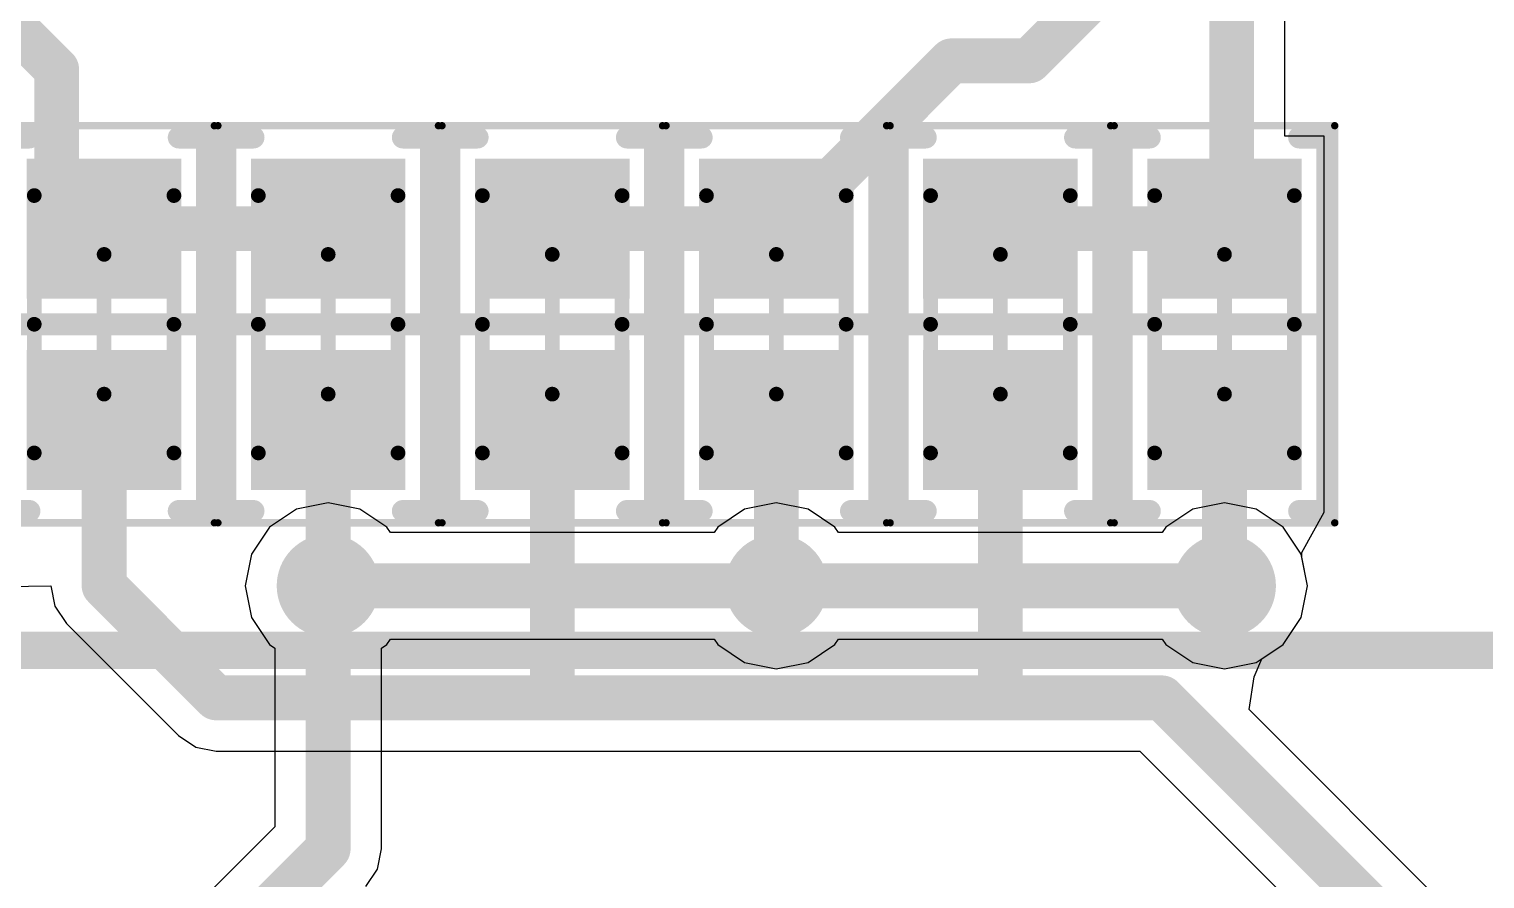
# Model space of a CAD drawing. Header units: millimetres. Extents: x 45 to 209, y 90 to 189.
# Drawn here: x 151.7 to 161.61, y 103.33 to 109.1 of the extents above; entities that cross this region are included whole.
import ezdxf

# ---------------------------------------------------------------- set-up
doc = ezdxf.new("R2010")
doc.units = ezdxf.units.MM
for name, color, linetype in [('BottomLayer', 5, 'Continuous'), ('Mechanical13', 56, 'Continuous'), ('Mechanical15', 56, 'Continuous'), ('MultiLayer', 9, 'Continuous'), ('TopLayer', 1, 'Continuous'), ('TopOverlay', 2, 'Continuous'), ('TopPaste', 8, 'Continuous'), ('TopSolder', 216, 'Continuous'), ('ViaHoleLayer', 16, 'Continuous')]:
    doc.layers.add(name, color=color, linetype=linetype)

# ---------------------------------------------------------------- blocks, each defined once
blk = doc.blocks.new('7EF2B92C_0FC9_4C85_B662_5CEC65BFCCC4_12')
at = {"layer": 'TopOverlay', "const_width": 0.254}
blk.add_lwpolyline([(8, 6), (8, -6)], dxfattribs=at)
blk = doc.blocks.new('RES_0603_1608_32')
at = {"layer": 'Mechanical13', "const_width": 0.1}
for points in [[(-0.875, 0.475), (-0.875, -0.475)], [(-0.875, 0.475), (0.875, 0.475)], [(0.875, 0.475), (0.875, -0.475)], [(-0.875, -0.475), (0.875, -0.475)]]:
    blk.add_lwpolyline(points, dxfattribs=at)
at = {"layer": 'Mechanical13', "const_width": 0.05}
for points in [[(-0.9, 0.475, 1), (-0.85, 0.475, 1)], [(-0.9, 0.475, 1), (-0.85, 0.475, 1)], [(0.85, 0.475, 1), (0.9, 0.475, 1)], [(0.85, 0.475, 1), (0.9, 0.475, 1)], [(-0.9, -0.475, 1), (-0.85, -0.475, 1)], [(-0.9, -0.475, 1), (-0.85, -0.475, 1)], [(0.85, -0.475, 1), (0.9, -0.475, 1)], [(0.85, -0.475, 1), (0.9, -0.475, 1)]]:
    blk.add_lwpolyline(points, format="xyb", close=True, dxfattribs=at)
at = {"layer": 'Mechanical15'}
for points, const_width in [([(-1.35, 0.75), (-1.35, -0.75)], 0.05), ([(-1.35, 0.75), (1.35, 0.75)], 0.05), ([(1.35, 0.75), (1.35, -0.75)], 0.05), ([(0, 0.475), (0, -0.475)], 0.1), ([(-0.475, 0), (0.475, 0)], 0.1), ([(-1.35, -0.75), (1.35, -0.75)], 0.05)]:
    blk.add_lwpolyline(points, dxfattribs=dict(at, const_width=const_width))
for points, const_width in [([(-1.3625, 0.75, 1), (-1.3375, 0.75, 1)], 0.025), ([(-1.3625, 0.75, 1), (-1.3375, 0.75, 1)], 0.025), ([(1.3375, 0.75, 1), (1.3625, 0.75, 1)], 0.025), ([(1.3375, 0.75, 1), (1.3625, 0.75, 1)], 0.025), ([(-0.025, 0.475, 1), (0.025, 0.475, 1)], 0.05), ([(-0.5, 0, 1), (-0.45, 0, 1)], 0.05), ([(0.45, 0, 1), (0.5, 0, 1)], 0.05), ([(-0.025, -0.475, 1), (0.025, -0.475, 1)], 0.05), ([(-1.3625, -0.75, 1), (-1.3375, -0.75, 1)], 0.025), ([(-1.3625, -0.75, 1), (-1.3375, -0.75, 1)], 0.025), ([(1.3375, -0.75, 1), (1.3625, -0.75, 1)], 0.025), ([(1.3375, -0.75, 1), (1.3625, -0.75, 1)], 0.025)]:
    blk.add_lwpolyline(points, format="xyb", close=True, dxfattribs=dict(at, const_width=const_width))
at = {"layer": 'TopLayer'}
for points in [[(-0.225, -0.475), (-0.225, 0.475), (-1.075, -0.475), (-1.075, 0.475)], [(1.075, -0.475), (1.075, 0.475), (0.225, -0.475), (0.225, 0.475)]]:
    blk.add_solid(points, dxfattribs=at)
at = {"layer": 'TopOverlay', "const_width": 0.15}
for points in [[(-1.27, 0.7), (-1.27, 0.508)], [(-1.27, 0.7), (1.27, 0.7)], [(0, 0.7), (0, -0.7)], [(1.27, 0.7), (1.27, 0.508)], [(-1.27, -0.508), (-1.27, -0.7)], [(1.27, -0.508), (1.27, -0.7)], [(-1.27, -0.7), (1.27, -0.7)]]:
    blk.add_lwpolyline(points, dxfattribs=at)
at = {"layer": 'TopOverlay', "const_width": 0.075}
for points in [[(-1.3075, 0.7, 1), (-1.2325, 0.7, 1)], [(-1.3075, 0.7, 1), (-1.2325, 0.7, 1)], [(-0.0375, 0.7, 1), (0.0375, 0.7, 1)], [(1.2325, 0.7, 1), (1.3075, 0.7, 1)], [(1.2325, 0.7, 1), (1.3075, 0.7, 1)], [(-1.3075, 0.508, 1), (-1.2325, 0.508, 1)], [(1.2325, 0.508, 1), (1.3075, 0.508, 1)], [(-1.3075, -0.508, 1), (-1.2325, -0.508, 1)], [(1.2325, -0.508, 1), (1.3075, -0.508, 1)], [(-1.3075, -0.7, 1), (-1.2325, -0.7, 1)], [(-1.3075, -0.7, 1), (-1.2325, -0.7, 1)], [(-0.0375, -0.7, 1), (0.0375, -0.7, 1)], [(1.2325, -0.7, 1), (1.3075, -0.7, 1)], [(1.2325, -0.7, 1), (1.3075, -0.7, 1)]]:
    blk.add_lwpolyline(points, format="xyb", close=True, dxfattribs=at)
at = {"layer": 'TopPaste'}
for points in [[(-0.225, -0.475), (-0.225, 0.475), (-1.075, -0.475), (-1.075, 0.475)], [(1.075, -0.475), (1.075, 0.475), (0.225, -0.475), (0.225, 0.475)]]:
    blk.add_solid(points, dxfattribs=at)
at = {"layer": 'TopSolder'}
for points in [[(-0.1742, -0.5258), (-0.1742, 0.5258), (-1.1258, -0.5258), (-1.1258, 0.5258)], [(1.1258, -0.5258), (1.1258, 0.5258), (0.1742, -0.5258), (0.1742, 0.5258)]]:
    blk.add_solid(points, dxfattribs=at)
blk = doc.blocks.new('RES_0603_1608_34')
at = {"layer": 'Mechanical13', "const_width": 0.1}
for points in [[(-0.875, 0.475), (-0.875, -0.475)], [(-0.875, 0.475), (0.875, 0.475)], [(0.875, 0.475), (0.875, -0.475)], [(-0.875, -0.475), (0.875, -0.475)]]:
    blk.add_lwpolyline(points, dxfattribs=at)
at = {"layer": 'Mechanical13', "const_width": 0.05}
for points in [[(-0.9, 0.475, 1), (-0.85, 0.475, 1)], [(-0.9, 0.475, 1), (-0.85, 0.475, 1)], [(0.85, 0.475, 1), (0.9, 0.475, 1)], [(0.85, 0.475, 1), (0.9, 0.475, 1)], [(-0.9, -0.475, 1), (-0.85, -0.475, 1)], [(-0.9, -0.475, 1), (-0.85, -0.475, 1)], [(0.85, -0.475, 1), (0.9, -0.475, 1)], [(0.85, -0.475, 1), (0.9, -0.475, 1)]]:
    blk.add_lwpolyline(points, format="xyb", close=True, dxfattribs=at)
at = {"layer": 'Mechanical15'}
for points, const_width in [([(-1.35, 0.75), (-1.35, -0.75)], 0.05), ([(-1.35, 0.75), (1.35, 0.75)], 0.05), ([(1.35, 0.75), (1.35, -0.75)], 0.05), ([(0, 0.475), (0, -0.475)], 0.1), ([(-0.475, 0), (0.475, 0)], 0.1), ([(-1.35, -0.75), (1.35, -0.75)], 0.05)]:
    blk.add_lwpolyline(points, dxfattribs=dict(at, const_width=const_width))
for points, const_width in [([(-1.3625, 0.75, 1), (-1.3375, 0.75, 1)], 0.025), ([(-1.3625, 0.75, 1), (-1.3375, 0.75, 1)], 0.025), ([(1.3375, 0.75, 1), (1.3625, 0.75, 1)], 0.025), ([(1.3375, 0.75, 1), (1.3625, 0.75, 1)], 0.025), ([(-0.025, 0.475, 1), (0.025, 0.475, 1)], 0.05), ([(-0.5, 0, 1), (-0.45, 0, 1)], 0.05), ([(0.45, 0, 1), (0.5, 0, 1)], 0.05), ([(-0.025, -0.475, 1), (0.025, -0.475, 1)], 0.05), ([(-1.3625, -0.75, 1), (-1.3375, -0.75, 1)], 0.025), ([(-1.3625, -0.75, 1), (-1.3375, -0.75, 1)], 0.025), ([(1.3375, -0.75, 1), (1.3625, -0.75, 1)], 0.025), ([(1.3375, -0.75, 1), (1.3625, -0.75, 1)], 0.025)]:
    blk.add_lwpolyline(points, format="xyb", close=True, dxfattribs=dict(at, const_width=const_width))
at = {"layer": 'TopLayer'}
for points in [[(-0.225, -0.475), (-0.225, 0.475), (-1.075, -0.475), (-1.075, 0.475)], [(1.075, -0.475), (1.075, 0.475), (0.225, -0.475), (0.225, 0.475)]]:
    blk.add_solid(points, dxfattribs=at)
at = {"layer": 'TopOverlay', "const_width": 0.15}
for points in [[(-1.27, 0.7), (-1.27, 0.508)], [(-1.27, 0.7), (1.27, 0.7)], [(0, 0.7), (0, -0.7)], [(1.27, 0.7), (1.27, 0.508)], [(-1.27, -0.508), (-1.27, -0.7)], [(1.27, -0.508), (1.27, -0.7)], [(-1.27, -0.7), (1.27, -0.7)]]:
    blk.add_lwpolyline(points, dxfattribs=at)
at = {"layer": 'TopOverlay', "const_width": 0.075}
for points in [[(-1.3075, 0.7, 1), (-1.2325, 0.7, 1)], [(-1.3075, 0.7, 1), (-1.2325, 0.7, 1)], [(-0.0375, 0.7, 1), (0.0375, 0.7, 1)], [(1.2325, 0.7, 1), (1.3075, 0.7, 1)], [(1.2325, 0.7, 1), (1.3075, 0.7, 1)], [(-1.3075, 0.508, 1), (-1.2325, 0.508, 1)], [(1.2325, 0.508, 1), (1.3075, 0.508, 1)], [(-1.3075, -0.508, 1), (-1.2325, -0.508, 1)], [(1.2325, -0.508, 1), (1.3075, -0.508, 1)], [(-1.3075, -0.7, 1), (-1.2325, -0.7, 1)], [(-1.3075, -0.7, 1), (-1.2325, -0.7, 1)], [(-0.0375, -0.7, 1), (0.0375, -0.7, 1)], [(1.2325, -0.7, 1), (1.3075, -0.7, 1)], [(1.2325, -0.7, 1), (1.3075, -0.7, 1)]]:
    blk.add_lwpolyline(points, format="xyb", close=True, dxfattribs=at)
at = {"layer": 'TopPaste'}
for points in [[(-0.225, -0.475), (-0.225, 0.475), (-1.075, -0.475), (-1.075, 0.475)], [(1.075, -0.475), (1.075, 0.475), (0.225, -0.475), (0.225, 0.475)]]:
    blk.add_solid(points, dxfattribs=at)
at = {"layer": 'TopSolder'}
for points in [[(-0.1742, -0.5258), (-0.1742, 0.5258), (-1.1258, -0.5258), (-1.1258, 0.5258)], [(1.1258, -0.5258), (1.1258, 0.5258), (0.1742, -0.5258), (0.1742, 0.5258)]]:
    blk.add_solid(points, dxfattribs=at)
blk = doc.blocks.new('RES_0603_1608_40')
at = {"layer": 'Mechanical13', "const_width": 0.1}
for points in [[(-0.875, 0.475), (-0.875, -0.475)], [(-0.875, 0.475), (0.875, 0.475)], [(0.875, 0.475), (0.875, -0.475)], [(-0.875, -0.475), (0.875, -0.475)]]:
    blk.add_lwpolyline(points, dxfattribs=at)
at = {"layer": 'Mechanical13', "const_width": 0.05}
for points in [[(-0.9, 0.475, 1), (-0.85, 0.475, 1)], [(-0.9, 0.475, 1), (-0.85, 0.475, 1)], [(0.85, 0.475, 1), (0.9, 0.475, 1)], [(0.85, 0.475, 1), (0.9, 0.475, 1)], [(-0.9, -0.475, 1), (-0.85, -0.475, 1)], [(-0.9, -0.475, 1), (-0.85, -0.475, 1)], [(0.85, -0.475, 1), (0.9, -0.475, 1)], [(0.85, -0.475, 1), (0.9, -0.475, 1)]]:
    blk.add_lwpolyline(points, format="xyb", close=True, dxfattribs=at)
at = {"layer": 'Mechanical15'}
for points, const_width in [([(-1.35, 0.75), (-1.35, -0.75)], 0.05), ([(-1.35, 0.75), (1.35, 0.75)], 0.05), ([(1.35, 0.75), (1.35, -0.75)], 0.05), ([(0, 0.475), (0, -0.475)], 0.1), ([(-0.475, 0), (0.475, 0)], 0.1), ([(-1.35, -0.75), (1.35, -0.75)], 0.05)]:
    blk.add_lwpolyline(points, dxfattribs=dict(at, const_width=const_width))
for points, const_width in [([(-1.3625, 0.75, 1), (-1.3375, 0.75, 1)], 0.025), ([(-1.3625, 0.75, 1), (-1.3375, 0.75, 1)], 0.025), ([(1.3375, 0.75, 1), (1.3625, 0.75, 1)], 0.025), ([(1.3375, 0.75, 1), (1.3625, 0.75, 1)], 0.025), ([(-0.025, 0.475, 1), (0.025, 0.475, 1)], 0.05), ([(-0.5, 0, 1), (-0.45, 0, 1)], 0.05), ([(0.45, 0, 1), (0.5, 0, 1)], 0.05), ([(-0.025, -0.475, 1), (0.025, -0.475, 1)], 0.05), ([(-1.3625, -0.75, 1), (-1.3375, -0.75, 1)], 0.025), ([(-1.3625, -0.75, 1), (-1.3375, -0.75, 1)], 0.025), ([(1.3375, -0.75, 1), (1.3625, -0.75, 1)], 0.025), ([(1.3375, -0.75, 1), (1.3625, -0.75, 1)], 0.025)]:
    blk.add_lwpolyline(points, format="xyb", close=True, dxfattribs=dict(at, const_width=const_width))
at = {"layer": 'TopLayer'}
for points in [[(-0.225, -0.475), (-0.225, 0.475), (-1.075, -0.475), (-1.075, 0.475)], [(1.075, -0.475), (1.075, 0.475), (0.225, -0.475), (0.225, 0.475)]]:
    blk.add_solid(points, dxfattribs=at)
at = {"layer": 'TopOverlay', "const_width": 0.15}
for points in [[(-1.27, 0.7), (-1.27, 0.508)], [(-1.27, 0.7), (1.27, 0.7)], [(0, 0.7), (0, -0.7)], [(1.27, 0.7), (1.27, 0.508)], [(-1.27, -0.508), (-1.27, -0.7)], [(1.27, -0.508), (1.27, -0.7)], [(-1.27, -0.7), (1.27, -0.7)]]:
    blk.add_lwpolyline(points, dxfattribs=at)
at = {"layer": 'TopOverlay', "const_width": 0.075}
for points in [[(-1.3075, 0.7, 1), (-1.2325, 0.7, 1)], [(-1.3075, 0.7, 1), (-1.2325, 0.7, 1)], [(-0.0375, 0.7, 1), (0.0375, 0.7, 1)], [(1.2325, 0.7, 1), (1.3075, 0.7, 1)], [(1.2325, 0.7, 1), (1.3075, 0.7, 1)], [(-1.3075, 0.508, 1), (-1.2325, 0.508, 1)], [(1.2325, 0.508, 1), (1.3075, 0.508, 1)], [(-1.3075, -0.508, 1), (-1.2325, -0.508, 1)], [(1.2325, -0.508, 1), (1.3075, -0.508, 1)], [(-1.3075, -0.7, 1), (-1.2325, -0.7, 1)], [(-1.3075, -0.7, 1), (-1.2325, -0.7, 1)], [(-0.0375, -0.7, 1), (0.0375, -0.7, 1)], [(1.2325, -0.7, 1), (1.3075, -0.7, 1)], [(1.2325, -0.7, 1), (1.3075, -0.7, 1)]]:
    blk.add_lwpolyline(points, format="xyb", close=True, dxfattribs=at)
at = {"layer": 'TopPaste'}
for points in [[(-0.225, -0.475), (-0.225, 0.475), (-1.075, -0.475), (-1.075, 0.475)], [(1.075, -0.475), (1.075, 0.475), (0.225, -0.475), (0.225, 0.475)]]:
    blk.add_solid(points, dxfattribs=at)
at = {"layer": 'TopSolder'}
for points in [[(-0.1742, -0.5258), (-0.1742, 0.5258), (-1.1258, -0.5258), (-1.1258, 0.5258)], [(1.1258, -0.5258), (1.1258, 0.5258), (0.1742, -0.5258), (0.1742, 0.5258)]]:
    blk.add_solid(points, dxfattribs=at)
blk = doc.blocks.new('RES_0603_1608_41')
at = {"layer": 'Mechanical13', "const_width": 0.1}
for points in [[(-0.875, 0.475), (-0.875, -0.475)], [(-0.875, 0.475), (0.875, 0.475)], [(0.875, 0.475), (0.875, -0.475)], [(-0.875, -0.475), (0.875, -0.475)]]:
    blk.add_lwpolyline(points, dxfattribs=at)
at = {"layer": 'Mechanical13', "const_width": 0.05}
for points in [[(-0.9, 0.475, 1), (-0.85, 0.475, 1)], [(-0.9, 0.475, 1), (-0.85, 0.475, 1)], [(0.85, 0.475, 1), (0.9, 0.475, 1)], [(0.85, 0.475, 1), (0.9, 0.475, 1)], [(-0.9, -0.475, 1), (-0.85, -0.475, 1)], [(-0.9, -0.475, 1), (-0.85, -0.475, 1)], [(0.85, -0.475, 1), (0.9, -0.475, 1)], [(0.85, -0.475, 1), (0.9, -0.475, 1)]]:
    blk.add_lwpolyline(points, format="xyb", close=True, dxfattribs=at)
at = {"layer": 'Mechanical15'}
for points, const_width in [([(-1.35, 0.75), (-1.35, -0.75)], 0.05), ([(-1.35, 0.75), (1.35, 0.75)], 0.05), ([(1.35, 0.75), (1.35, -0.75)], 0.05), ([(0, 0.475), (0, -0.475)], 0.1), ([(-0.475, 0), (0.475, 0)], 0.1), ([(-1.35, -0.75), (1.35, -0.75)], 0.05)]:
    blk.add_lwpolyline(points, dxfattribs=dict(at, const_width=const_width))
for points, const_width in [([(-1.3625, 0.75, 1), (-1.3375, 0.75, 1)], 0.025), ([(-1.3625, 0.75, 1), (-1.3375, 0.75, 1)], 0.025), ([(1.3375, 0.75, 1), (1.3625, 0.75, 1)], 0.025), ([(1.3375, 0.75, 1), (1.3625, 0.75, 1)], 0.025), ([(-0.025, 0.475, 1), (0.025, 0.475, 1)], 0.05), ([(-0.5, 0, 1), (-0.45, 0, 1)], 0.05), ([(0.45, 0, 1), (0.5, 0, 1)], 0.05), ([(-0.025, -0.475, 1), (0.025, -0.475, 1)], 0.05), ([(-1.3625, -0.75, 1), (-1.3375, -0.75, 1)], 0.025), ([(-1.3625, -0.75, 1), (-1.3375, -0.75, 1)], 0.025), ([(1.3375, -0.75, 1), (1.3625, -0.75, 1)], 0.025), ([(1.3375, -0.75, 1), (1.3625, -0.75, 1)], 0.025)]:
    blk.add_lwpolyline(points, format="xyb", close=True, dxfattribs=dict(at, const_width=const_width))
at = {"layer": 'TopLayer'}
for points in [[(-0.225, -0.475), (-0.225, 0.475), (-1.075, -0.475), (-1.075, 0.475)], [(1.075, -0.475), (1.075, 0.475), (0.225, -0.475), (0.225, 0.475)]]:
    blk.add_solid(points, dxfattribs=at)
at = {"layer": 'TopOverlay', "const_width": 0.15}
for points in [[(-1.27, 0.7), (-1.27, 0.508)], [(-1.27, 0.7), (1.27, 0.7)], [(0, 0.7), (0, -0.7)], [(1.27, 0.7), (1.27, 0.508)], [(-1.27, -0.508), (-1.27, -0.7)], [(1.27, -0.508), (1.27, -0.7)], [(-1.27, -0.7), (1.27, -0.7)]]:
    blk.add_lwpolyline(points, dxfattribs=at)
at = {"layer": 'TopOverlay', "const_width": 0.075}
for points in [[(-1.3075, 0.7, 1), (-1.2325, 0.7, 1)], [(-1.3075, 0.7, 1), (-1.2325, 0.7, 1)], [(-0.0375, 0.7, 1), (0.0375, 0.7, 1)], [(1.2325, 0.7, 1), (1.3075, 0.7, 1)], [(1.2325, 0.7, 1), (1.3075, 0.7, 1)], [(-1.3075, 0.508, 1), (-1.2325, 0.508, 1)], [(1.2325, 0.508, 1), (1.3075, 0.508, 1)], [(-1.3075, -0.508, 1), (-1.2325, -0.508, 1)], [(1.2325, -0.508, 1), (1.3075, -0.508, 1)], [(-1.3075, -0.7, 1), (-1.2325, -0.7, 1)], [(-1.3075, -0.7, 1), (-1.2325, -0.7, 1)], [(-0.0375, -0.7, 1), (0.0375, -0.7, 1)], [(1.2325, -0.7, 1), (1.3075, -0.7, 1)], [(1.2325, -0.7, 1), (1.3075, -0.7, 1)]]:
    blk.add_lwpolyline(points, format="xyb", close=True, dxfattribs=at)
at = {"layer": 'TopPaste'}
for points in [[(-0.225, -0.475), (-0.225, 0.475), (-1.075, -0.475), (-1.075, 0.475)], [(1.075, -0.475), (1.075, 0.475), (0.225, -0.475), (0.225, 0.475)]]:
    blk.add_solid(points, dxfattribs=at)
at = {"layer": 'TopSolder'}
for points in [[(-0.1742, -0.5258), (-0.1742, 0.5258), (-1.1258, -0.5258), (-1.1258, 0.5258)], [(1.1258, -0.5258), (1.1258, 0.5258), (0.1742, -0.5258), (0.1742, 0.5258)]]:
    blk.add_solid(points, dxfattribs=at)
blk = doc.blocks.new('RES_0603_1608_46')
at = {"layer": 'Mechanical13', "const_width": 0.1}
for points in [[(-0.875, 0.475), (-0.875, -0.475)], [(-0.875, 0.475), (0.875, 0.475)], [(0.875, 0.475), (0.875, -0.475)], [(-0.875, -0.475), (0.875, -0.475)]]:
    blk.add_lwpolyline(points, dxfattribs=at)
at = {"layer": 'Mechanical13', "const_width": 0.05}
for points in [[(-0.9, 0.475, 1), (-0.85, 0.475, 1)], [(-0.9, 0.475, 1), (-0.85, 0.475, 1)], [(0.85, 0.475, 1), (0.9, 0.475, 1)], [(0.85, 0.475, 1), (0.9, 0.475, 1)], [(-0.9, -0.475, 1), (-0.85, -0.475, 1)], [(-0.9, -0.475, 1), (-0.85, -0.475, 1)], [(0.85, -0.475, 1), (0.9, -0.475, 1)], [(0.85, -0.475, 1), (0.9, -0.475, 1)]]:
    blk.add_lwpolyline(points, format="xyb", close=True, dxfattribs=at)
at = {"layer": 'Mechanical15'}
for points, const_width in [([(-1.35, 0.75), (-1.35, -0.75)], 0.05), ([(-1.35, 0.75), (1.35, 0.75)], 0.05), ([(1.35, 0.75), (1.35, -0.75)], 0.05), ([(0, 0.475), (0, -0.475)], 0.1), ([(-0.475, 0), (0.475, 0)], 0.1), ([(-1.35, -0.75), (1.35, -0.75)], 0.05)]:
    blk.add_lwpolyline(points, dxfattribs=dict(at, const_width=const_width))
for points, const_width in [([(-1.3625, 0.75, 1), (-1.3375, 0.75, 1)], 0.025), ([(-1.3625, 0.75, 1), (-1.3375, 0.75, 1)], 0.025), ([(1.3375, 0.75, 1), (1.3625, 0.75, 1)], 0.025), ([(1.3375, 0.75, 1), (1.3625, 0.75, 1)], 0.025), ([(-0.025, 0.475, 1), (0.025, 0.475, 1)], 0.05), ([(-0.5, 0, 1), (-0.45, 0, 1)], 0.05), ([(0.45, 0, 1), (0.5, 0, 1)], 0.05), ([(-0.025, -0.475, 1), (0.025, -0.475, 1)], 0.05), ([(-1.3625, -0.75, 1), (-1.3375, -0.75, 1)], 0.025), ([(-1.3625, -0.75, 1), (-1.3375, -0.75, 1)], 0.025), ([(1.3375, -0.75, 1), (1.3625, -0.75, 1)], 0.025), ([(1.3375, -0.75, 1), (1.3625, -0.75, 1)], 0.025)]:
    blk.add_lwpolyline(points, format="xyb", close=True, dxfattribs=dict(at, const_width=const_width))
at = {"layer": 'TopLayer'}
for points in [[(-0.225, -0.475), (-0.225, 0.475), (-1.075, -0.475), (-1.075, 0.475)], [(1.075, -0.475), (1.075, 0.475), (0.225, -0.475), (0.225, 0.475)]]:
    blk.add_solid(points, dxfattribs=at)
at = {"layer": 'TopOverlay', "const_width": 0.15}
for points in [[(-1.27, 0.7), (-1.27, 0.508)], [(-1.27, 0.7), (1.27, 0.7)], [(0, 0.7), (0, -0.7)], [(1.27, 0.7), (1.27, 0.508)], [(-1.27, -0.508), (-1.27, -0.7)], [(1.27, -0.508), (1.27, -0.7)], [(-1.27, -0.7), (1.27, -0.7)]]:
    blk.add_lwpolyline(points, dxfattribs=at)
at = {"layer": 'TopOverlay', "const_width": 0.075}
for points in [[(-1.3075, 0.7, 1), (-1.2325, 0.7, 1)], [(-1.3075, 0.7, 1), (-1.2325, 0.7, 1)], [(-0.0375, 0.7, 1), (0.0375, 0.7, 1)], [(1.2325, 0.7, 1), (1.3075, 0.7, 1)], [(1.2325, 0.7, 1), (1.3075, 0.7, 1)], [(-1.3075, 0.508, 1), (-1.2325, 0.508, 1)], [(1.2325, 0.508, 1), (1.3075, 0.508, 1)], [(-1.3075, -0.508, 1), (-1.2325, -0.508, 1)], [(1.2325, -0.508, 1), (1.3075, -0.508, 1)], [(-1.3075, -0.7, 1), (-1.2325, -0.7, 1)], [(-1.3075, -0.7, 1), (-1.2325, -0.7, 1)], [(-0.0375, -0.7, 1), (0.0375, -0.7, 1)], [(1.2325, -0.7, 1), (1.3075, -0.7, 1)], [(1.2325, -0.7, 1), (1.3075, -0.7, 1)]]:
    blk.add_lwpolyline(points, format="xyb", close=True, dxfattribs=at)
at = {"layer": 'TopPaste'}
for points in [[(-0.225, -0.475), (-0.225, 0.475), (-1.075, -0.475), (-1.075, 0.475)], [(1.075, -0.475), (1.075, 0.475), (0.225, -0.475), (0.225, 0.475)]]:
    blk.add_solid(points, dxfattribs=at)
at = {"layer": 'TopSolder'}
for points in [[(-0.1742, -0.5258), (-0.1742, 0.5258), (-1.1258, -0.5258), (-1.1258, 0.5258)], [(1.1258, -0.5258), (1.1258, 0.5258), (0.1742, -0.5258), (0.1742, 0.5258)]]:
    blk.add_solid(points, dxfattribs=at)
blk = doc.blocks.new('RES_0603_1608_47')
at = {"layer": 'Mechanical13', "const_width": 0.1}
for points in [[(-0.875, 0.475), (-0.875, -0.475)], [(-0.875, 0.475), (0.875, 0.475)], [(0.875, 0.475), (0.875, -0.475)], [(-0.875, -0.475), (0.875, -0.475)]]:
    blk.add_lwpolyline(points, dxfattribs=at)
at = {"layer": 'Mechanical13', "const_width": 0.05}
for points in [[(-0.9, 0.475, 1), (-0.85, 0.475, 1)], [(-0.9, 0.475, 1), (-0.85, 0.475, 1)], [(0.85, 0.475, 1), (0.9, 0.475, 1)], [(0.85, 0.475, 1), (0.9, 0.475, 1)], [(-0.9, -0.475, 1), (-0.85, -0.475, 1)], [(-0.9, -0.475, 1), (-0.85, -0.475, 1)], [(0.85, -0.475, 1), (0.9, -0.475, 1)], [(0.85, -0.475, 1), (0.9, -0.475, 1)]]:
    blk.add_lwpolyline(points, format="xyb", close=True, dxfattribs=at)
at = {"layer": 'Mechanical15'}
for points, const_width in [([(-1.35, 0.75), (-1.35, -0.75)], 0.05), ([(-1.35, 0.75), (1.35, 0.75)], 0.05), ([(1.35, 0.75), (1.35, -0.75)], 0.05), ([(0, 0.475), (0, -0.475)], 0.1), ([(-0.475, 0), (0.475, 0)], 0.1), ([(-1.35, -0.75), (1.35, -0.75)], 0.05)]:
    blk.add_lwpolyline(points, dxfattribs=dict(at, const_width=const_width))
for points, const_width in [([(-1.3625, 0.75, 1), (-1.3375, 0.75, 1)], 0.025), ([(-1.3625, 0.75, 1), (-1.3375, 0.75, 1)], 0.025), ([(1.3375, 0.75, 1), (1.3625, 0.75, 1)], 0.025), ([(1.3375, 0.75, 1), (1.3625, 0.75, 1)], 0.025), ([(-0.025, 0.475, 1), (0.025, 0.475, 1)], 0.05), ([(-0.5, 0, 1), (-0.45, 0, 1)], 0.05), ([(0.45, 0, 1), (0.5, 0, 1)], 0.05), ([(-0.025, -0.475, 1), (0.025, -0.475, 1)], 0.05), ([(-1.3625, -0.75, 1), (-1.3375, -0.75, 1)], 0.025), ([(-1.3625, -0.75, 1), (-1.3375, -0.75, 1)], 0.025), ([(1.3375, -0.75, 1), (1.3625, -0.75, 1)], 0.025), ([(1.3375, -0.75, 1), (1.3625, -0.75, 1)], 0.025)]:
    blk.add_lwpolyline(points, format="xyb", close=True, dxfattribs=dict(at, const_width=const_width))
at = {"layer": 'TopLayer'}
for points in [[(-0.225, -0.475), (-0.225, 0.475), (-1.075, -0.475), (-1.075, 0.475)], [(1.075, -0.475), (1.075, 0.475), (0.225, -0.475), (0.225, 0.475)]]:
    blk.add_solid(points, dxfattribs=at)
at = {"layer": 'TopOverlay', "const_width": 0.15}
for points in [[(-1.27, 0.7), (-1.27, 0.508)], [(-1.27, 0.7), (1.27, 0.7)], [(0, 0.7), (0, -0.7)], [(1.27, 0.7), (1.27, 0.508)], [(-1.27, -0.508), (-1.27, -0.7)], [(1.27, -0.508), (1.27, -0.7)], [(-1.27, -0.7), (1.27, -0.7)]]:
    blk.add_lwpolyline(points, dxfattribs=at)
at = {"layer": 'TopOverlay', "const_width": 0.075}
for points in [[(-1.3075, 0.7, 1), (-1.2325, 0.7, 1)], [(-1.3075, 0.7, 1), (-1.2325, 0.7, 1)], [(-0.0375, 0.7, 1), (0.0375, 0.7, 1)], [(1.2325, 0.7, 1), (1.3075, 0.7, 1)], [(1.2325, 0.7, 1), (1.3075, 0.7, 1)], [(-1.3075, 0.508, 1), (-1.2325, 0.508, 1)], [(1.2325, 0.508, 1), (1.3075, 0.508, 1)], [(-1.3075, -0.508, 1), (-1.2325, -0.508, 1)], [(1.2325, -0.508, 1), (1.3075, -0.508, 1)], [(-1.3075, -0.7, 1), (-1.2325, -0.7, 1)], [(-1.3075, -0.7, 1), (-1.2325, -0.7, 1)], [(-0.0375, -0.7, 1), (0.0375, -0.7, 1)], [(1.2325, -0.7, 1), (1.3075, -0.7, 1)], [(1.2325, -0.7, 1), (1.3075, -0.7, 1)]]:
    blk.add_lwpolyline(points, format="xyb", close=True, dxfattribs=at)
at = {"layer": 'TopPaste'}
for points in [[(-0.225, -0.475), (-0.225, 0.475), (-1.075, -0.475), (-1.075, 0.475)], [(1.075, -0.475), (1.075, 0.475), (0.225, -0.475), (0.225, 0.475)]]:
    blk.add_solid(points, dxfattribs=at)
at = {"layer": 'TopSolder'}
for points in [[(-0.1742, -0.5258), (-0.1742, 0.5258), (-1.1258, -0.5258), (-1.1258, 0.5258)], [(1.1258, -0.5258), (1.1258, 0.5258), (0.1742, -0.5258), (0.1742, 0.5258)]]:
    blk.add_solid(points, dxfattribs=at)

msp = doc.modelspace()

# ---------------------------------------------------------------- linework, layer by layer
at = {"layer": 'BottomLayer'}
for p, q in [((153.7387, 105.8836), (153.5228, 105.8407)), ((153.9545, 105.8407), (153.7387, 105.8836)), ((156.7867, 105.8836), (156.5708, 105.8407)), ((157.0025, 105.8407), (156.7867, 105.8836)), ((159.8347, 105.8836), (159.6188, 105.8407)), ((160.0505, 105.8407), (159.8347, 105.8836)), ((153.5228, 105.8407), (153.3398, 105.7184)), ((154.1375, 105.7184), (153.9545, 105.8407)), ((156.5708, 105.8407), (156.3878, 105.7184)), ((157.1855, 105.7184), (157.0025, 105.8407)), ((159.6188, 105.8407), (159.4358, 105.7184)), ((160.2335, 105.7184), (160.0505, 105.8407)), ((153.3398, 105.7184), (153.2176, 105.5354)), ((154.1618, 105.6822), (154.1375, 105.7184)), ((156.3636, 105.6822), (154.1618, 105.6822)), ((156.3878, 105.7184), (156.3636, 105.6822)), ((157.2098, 105.6822), (157.1855, 105.7184)), ((159.4116, 105.6822), (157.2098, 105.6822)), ((159.4358, 105.7184), (159.4116, 105.6822)), ((160.3558, 105.5354), (160.2335, 105.7184)), ((153.2176, 105.5354), (153.1746, 105.3196)), ((160.3987, 105.3196), (160.3558, 105.5354)), ((153.1746, 105.3196), (153.2176, 105.1038)), ((160.3558, 105.1038), (160.3987, 105.3196)), ((153.2176, 105.1038), (153.3398, 104.9208)), ((160.2335, 104.9208), (160.3558, 105.1038)), ((154.1375, 104.9208), (154.1618, 104.957)), ((154.1618, 104.957), (156.3636, 104.957)), ((156.3636, 104.957), (156.3878, 104.9208)), ((157.1855, 104.9208), (157.2098, 104.957)), ((157.2098, 104.957), (159.4116, 104.957)), ((159.4116, 104.957), (159.4358, 104.9208)), ((153.3398, 104.9208), (153.3761, 104.8965)), ((153.3761, 104.8965), (153.3761, 103.6814)), ((154.1012, 104.8965), (154.1375, 104.9208)), ((154.1012, 103.5312), (154.1012, 104.8965)), ((156.3878, 104.9208), (156.5708, 104.7985)), ((157.0025, 104.7985), (157.1855, 104.9208)), ((159.4358, 104.9208), (159.6188, 104.7985)), ((160.0505, 104.7985), (160.2335, 104.9208)), ((156.5708, 104.7985), (156.7867, 104.7556)), ((156.7867, 104.7556), (157.0025, 104.7985)), ((159.6188, 104.7985), (159.8347, 104.7556)), ((159.8347, 104.7556), (160.0505, 104.7985)), ((153.3761, 103.6814), (152.6457, 102.951)), ((154.0736, 103.3925), (154.1013, 103.5312)), ((154.1013, 103.5312), (154.1012, 103.5312)), ((153.9951, 103.2749), (154.0736, 103.3925))]:
    msp.add_line(p, q, dxfattribs=at)
for points, const_width in [([(153.5637, 105.3196, 1), (153.9137, 105.3196, 1)], 0.35), ([(156.6117, 105.3196, 1), (156.9617, 105.3196, 1)], 0.35), ([(159.6597, 105.3196, 1), (160.0097, 105.3196, 1)], 0.35), ([(153.6625, 105.3196, 1), (153.8149, 105.3196, 1)], 0.1524), ([(153.6625, 105.3196, 1), (153.8149, 105.3196, 1)], 0.1524), ([(159.7585, 105.3196, 1), (159.9109, 105.3196, 1)], 0.1524), ([(153.6625, 103.5312, 1), (153.8149, 103.5312, 1)], 0.1524), ([(153.6625, 103.5312, 1), (153.8149, 103.5312, 1)], 0.1524)]:
    msp.add_lwpolyline(points, format="xyb", close=True, dxfattribs=dict(at, const_width=const_width))
at = {"layer": 'BottomLayer', "const_width": 0.3048}
for points in [[(153.7387, 105.3196), (159.8347, 105.3196)], [(153.7387, 103.5312), (153.7387, 105.3196)], [(152.0874, 101.88), (153.7387, 103.5312)]]:
    msp.add_lwpolyline(points, dxfattribs=at)
at = {"layer": 'MultiLayer', "const_width": 0.35}
for points in [[(153.5637, 105.3196, 1), (153.9137, 105.3196, 1)], [(156.6117, 105.3196, 1), (156.9617, 105.3196, 1)], [(159.6597, 105.3196, 1), (160.0097, 105.3196, 1)]]:
    msp.add_lwpolyline(points, format="xyb", close=True, dxfattribs=at)
at = {"layer": 'TopLayer'}
for p, q in [((160.246, 108.3758), (160.246, 110.5012)), ((160.5129, 108.3758), (160.246, 108.3758)), ((160.5129, 107.1194), (160.5129, 108.3758)), ((160.5129, 107.0758), (160.5129, 107.1194)), ((160.5129, 107.1194), (160.5129, 107.1194)), ((160.5129, 105.8194), (160.5129, 107.0758)), ((160.5129, 107.0758), (160.5129, 107.0758)), ((160.3611, 105.5451), (160.5129, 105.8194)), ((160.5129, 105.8194), (160.5129, 105.8194)), ((160.3599, 105.5146), (160.3611, 105.5451)), ((160.3987, 105.3196), (160.3599, 105.5146)), ((151.5493, 105.3149), (151.8521, 105.3196)), ((151.8521, 105.3196), (151.8521, 105.3196)), ((151.8521, 105.3196), (151.8797, 105.1809)), ((160.3558, 105.1038), (160.3987, 105.3196)), ((151.8797, 105.1809), (151.9583, 105.0632)), ((151.9583, 105.0632), (152.7203, 104.3012)), ((160.2335, 104.9208), (160.3558, 105.1038)), ((160.0878, 104.8234), (160.2335, 104.9208)), ((160.0357, 104.7006), (160.0878, 104.8234)), ((160.002, 104.4781), (160.0357, 104.7006)), ((161.5291, 102.951), (160.002, 104.4781)), ((152.7203, 104.3012), (152.7203, 104.3012)), ((152.7203, 104.3012), (152.8379, 104.2226)), ((152.8379, 104.2226), (152.9767, 104.195)), ((152.9767, 104.195), (152.9767, 104.195)), ((152.9767, 104.195), (159.2596, 104.195)), ((159.2596, 104.195), (160.1934, 103.2612))]:
    msp.add_line(p, q, dxfattribs=at)
at = {"layer": 'TopLayer', "const_width": 0.3048}
for points in [[(159.8834, 107.7964), (159.8834, 113.6865)], [(158.5069, 108.8887), (159.3754, 109.7572)], [(151.2398, 109.4827), (151.8921, 108.8304)], [(156.8367, 107.7476), (157.9778, 108.8887)], [(157.9778, 108.8887), (158.5069, 108.8887)], [(151.8921, 108.0202), (151.8921, 108.8304)], [(151.8921, 108.0202), (152.1647, 107.7476)], [(159.8347, 107.7476), (159.8834, 107.7964)], [(152.1647, 107.7476), (152.2147, 107.7476)], [(152.1647, 107.7476), (153.7387, 107.7476)], [(155.2627, 107.7476), (156.8367, 107.7476)], [(158.3107, 107.7476), (159.8347, 107.7476)], [(152.2147, 105.3196), (152.2147, 106.4476)], [(153.7387, 105.3196), (153.7387, 106.4476)], [(155.2627, 104.5576), (155.2627, 106.4476)], [(156.7867, 105.3196), (156.7867, 106.4476)], [(158.3107, 104.5576), (158.3107, 106.4476)], [(159.8347, 105.3196), (159.8347, 106.4476)], [(152.2147, 105.3196), (152.9767, 104.5576)], [(152.9767, 104.5576), (155.2627, 104.5576)], [(155.2627, 104.5576), (158.3107, 104.5576)], [(158.3107, 104.5576), (159.4098, 104.5576)], [(159.4098, 104.5576), (162.0874, 101.88)]]:
    msp.add_lwpolyline(points, dxfattribs=at)
at = {"layer": 'TopLayer'}
for points, const_width in [([(157.9016, 108.8887, 1), (158.054, 108.8887, 1)], 0.1524), ([(157.9016, 108.8887, 1), (158.054, 108.8887, 1)], 0.1524), ([(158.4307, 108.8887, 1), (158.5831, 108.8887, 1)], 0.1524), ([(158.4307, 108.8887, 1), (158.5831, 108.8887, 1)], 0.1524), ([(151.8159, 108.8304, 1), (151.9683, 108.8304, 1)], 0.1524), ([(151.8159, 108.8304, 1), (151.9683, 108.8304, 1)], 0.1524), ([(151.8159, 108.0202, 1), (151.9683, 108.0202, 1)], 0.1524), ([(151.8159, 108.0202, 1), (151.9683, 108.0202, 1)], 0.1524), ([(159.8072, 107.7964, 1), (159.9596, 107.7964, 1)], 0.1524), ([(159.8072, 107.7964, 1), (159.9596, 107.7964, 1)], 0.1524), ([(152.0885, 107.7476, 1), (152.2409, 107.7476, 1)], 0.1524), ([(152.0885, 107.7476, 1), (152.2409, 107.7476, 1)], 0.1524), ([(152.0885, 107.7476, 1), (152.2409, 107.7476, 1)], 0.1524), ([(152.1385, 107.7476, 1), (152.2909, 107.7476, 1)], 0.1524), ([(153.6625, 107.7476, 1), (153.8149, 107.7476, 1)], 0.1524), ([(155.1865, 107.7476, 1), (155.3389, 107.7476, 1)], 0.1524), ([(156.7605, 107.7476, 1), (156.9129, 107.7476, 1)], 0.1524), ([(156.7605, 107.7476, 1), (156.9129, 107.7476, 1)], 0.1524), ([(158.2345, 107.7476, 1), (158.3869, 107.7476, 1)], 0.1524), ([(159.7585, 107.7476, 1), (159.9109, 107.7476, 1)], 0.1524), ([(159.7585, 107.7476, 1), (159.9109, 107.7476, 1)], 0.1524), ([(152.1385, 106.4476, 1), (152.2909, 106.4476, 1)], 0.1524), ([(153.6625, 106.4476, 1), (153.8149, 106.4476, 1)], 0.1524), ([(155.1865, 106.4476, 1), (155.3389, 106.4476, 1)], 0.1524), ([(156.7105, 106.4476, 1), (156.8629, 106.4476, 1)], 0.1524), ([(158.2345, 106.4476, 1), (158.3869, 106.4476, 1)], 0.1524), ([(159.7585, 106.4476, 1), (159.9109, 106.4476, 1)], 0.1524), ([(153.5637, 105.3196, 1), (153.9137, 105.3196, 1)], 0.35), ([(156.6117, 105.3196, 1), (156.9617, 105.3196, 1)], 0.35), ([(159.6597, 105.3196, 1), (160.0097, 105.3196, 1)], 0.35), ([(152.1385, 105.3196, 1), (152.2909, 105.3196, 1)], 0.1524), ([(152.1385, 105.3196, 1), (152.2909, 105.3196, 1)], 0.1524), ([(153.6625, 105.3196, 1), (153.8149, 105.3196, 1)], 0.1524), ([(156.7105, 105.3196, 1), (156.8629, 105.3196, 1)], 0.1524), ([(159.7585, 105.3196, 1), (159.9109, 105.3196, 1)], 0.1524), ([(152.9005, 104.5576, 1), (153.0529, 104.5576, 1)], 0.1524), ([(152.9005, 104.5576, 1), (153.0529, 104.5576, 1)], 0.1524), ([(155.1865, 104.5576, 1), (155.3389, 104.5576, 1)], 0.1524), ([(155.1865, 104.5576, 1), (155.3389, 104.5576, 1)], 0.1524), ([(155.1865, 104.5576, 1), (155.3389, 104.5576, 1)], 0.1524), ([(158.2345, 104.5576, 1), (158.3869, 104.5576, 1)], 0.1524), ([(158.2345, 104.5576, 1), (158.3869, 104.5576, 1)], 0.1524), ([(158.2345, 104.5576, 1), (158.3869, 104.5576, 1)], 0.1524), ([(159.3336, 104.5576, 1), (159.486, 104.5576, 1)], 0.1524), ([(159.3336, 104.5576, 1), (159.486, 104.5576, 1)], 0.1524)]:
    msp.add_lwpolyline(points, format="xyb", close=True, dxfattribs=dict(at, const_width=const_width))
at = {"layer": 'ViaHoleLayer', "const_width": 0.175}
for points in [[(153.6512, 105.3196, 1), (153.8262, 105.3196, 1)], [(156.6992, 105.3196, 1), (156.8742, 105.3196, 1)], [(159.7472, 105.3196, 1), (159.9222, 105.3196, 1)]]:
    msp.add_lwpolyline(points, format="xyb", close=True, dxfattribs=at)

# ---------------------------------------------------------------- block references
at = {"rotation": 90}
for name, p in [('RES_0603_1608_32', (152.2147, 107.0976)), ('RES_0603_1608_34', (153.7387, 107.0976)), ('RES_0603_1608_46', (155.2627, 107.0976)), ('RES_0603_1608_47', (156.7867, 107.0976)), ('RES_0603_1608_40', (158.3107, 107.0976)), ('RES_0603_1608_41', (159.8347, 107.0976)), ('7EF2B92C_0FC9_4C85_B662_5CEC65BFCCC4_12', (157.0874, 96.88))]:
    msp.add_blockref(name, p, dxfattribs=at)

doc.saveas('drawing.dxf')
